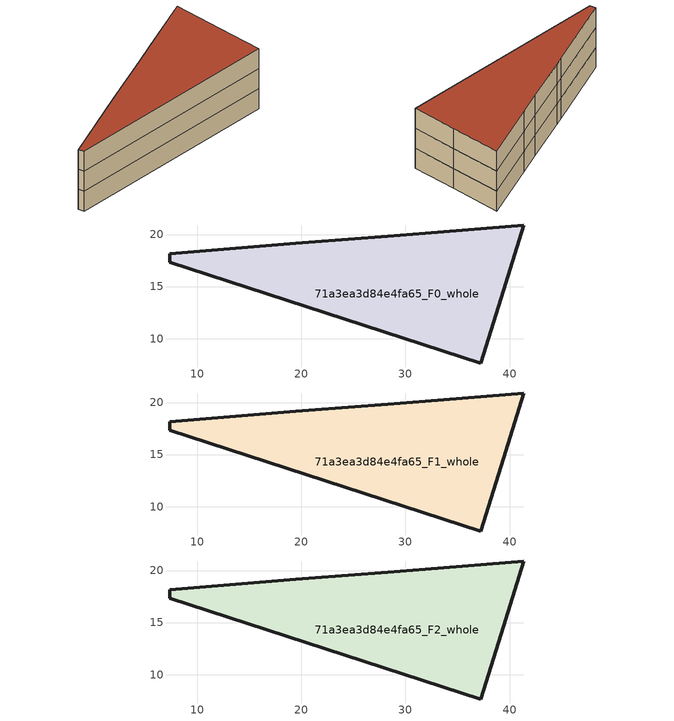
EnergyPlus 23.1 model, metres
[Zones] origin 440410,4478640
71a3ea3d84e4fa65_F0_whole
 floor ground (EU_floor_Construction): 41.39,20.91 39.21,13.93 37.25,7.66 7.34,17.33 7.35,18.15 19.45,19.16 20.71,19.27 28.3,19.82 31.92,20.12 z0
 wall outside (EU_wall_Construction): 41.39,20.91 31.92,20.12 28.3,19.82 20.71,19.27 19.45,19.16 7.35,18.15 7.34,17.33 37.25,7.66 39.21,13.93 41.39,20.91 z0:3
71a3ea3d84e4fa65_F1_whole
 floor to 71a3ea3d84e4fa65_F0_whole (EU_floor_Construction): 41.39,20.91 39.21,13.93 37.25,7.66 7.34,17.33 7.35,18.15 19.45,19.16 20.71,19.27 28.3,19.82 31.92,20.12 z3
 wall outside (EU_wall_Construction): 41.39,20.91 31.92,20.12 28.3,19.82 20.71,19.27 19.45,19.16 7.35,18.15 7.34,17.33 37.25,7.66 39.21,13.93 41.39,20.91 z3:6
71a3ea3d84e4fa65_F2_whole
 floor to 71a3ea3d84e4fa65_F1_whole (EU_floor_Construction): 41.39,20.91 39.21,13.93 37.25,7.66 7.34,17.33 7.35,18.15 19.45,19.16 20.71,19.27 28.3,19.82 31.92,20.12 z6
 wall outside (EU_wall_Construction): 41.39,20.91 31.92,20.12 28.3,19.82 20.71,19.27 19.45,19.16 7.35,18.15 7.34,17.33 37.25,7.66 39.21,13.93 41.39,20.91 z6:9
 roof outside (EU_roof_Construction): 37.25,7.66 39.21,13.93 41.39,20.91 31.92,20.12 28.3,19.82 20.71,19.27 19.45,19.16 7.35,18.15 7.34,17.33 z9
[Building]
EU S2 Campaign: North Axis=0; Terrain=City; Solar Distribution=FullExterior
[Site:Location]
Madrid: Latitude=40.5; Longitude=-3.5; Time Zone=1; Elevation=609
[SizingPeriod:WeatherFileDays]
AnnualSizingPeriod: Begin Month=1; Begin Day of Month=1; End Month=12; End Day of Month=31; Day of Week for Start Day=Monday; Use Weather File Daylight Saving Period=No; Use Weather File Rain and Snow Indicators=No
[MATERIAL]
EU_InternalMass_Material: Roughness=MediumRough; Thickness=0.1; Conductivity=1; Density=1800; Specific Heat=900; Thermal Absorptance=0.9; Solar Absorptance=0.7; Visible Absorptance=0.7
[MATERIAL:NOMASS] Roughness=MediumRough; Thermal Absorptance=0.9; Solar Absorptance=0.7; Visible Absorptance=0.7
Name | Thermal Resistance
EU_wall_NoMass | 0.459673
EU_roof_NoMass | 0.495815
EU_floor_NoMass | 0.788942
[CONSTRUCTION]
EU_wall_Construction: EU_wall_NoMass
EU_roof_Construction: EU_roof_NoMass
EU_floor_Construction: EU_floor_NoMass
EU_InternalMass_Construction: EU_InternalMass_Material
[ZONE] Type=1; Multiplier=1; Ceiling Height=autocalculate; Floor Area=autocalculate; Part of Total Floor Area=Yes
Name | Volume
71a3ea3d84e4fa65_F0_whole | 696.561
71a3ea3d84e4fa65_F1_whole; 71a3ea3d84e4fa65_F2_whole | 696.562
[INTERNALMASS] Construction=EU_InternalMass_Construction; Surface Area=232.187
Name | Zone or ZoneList
71a3ea3d84e4fa65_F0_whole_EU_InternalMass | 71a3ea3d84e4fa65_F0_whole
71a3ea3d84e4fa65_F1_whole_EU_InternalMass | 71a3ea3d84e4fa65_F1_whole
71a3ea3d84e4fa65_F2_whole_EU_InternalMass | 71a3ea3d84e4fa65_F2_whole
[OTHEREQUIPMENT] Fuel Type=Electricity; Design Level Calculation Method=Watts/Area; Power per Zone Floor Area=1; Fraction Latent=0; Fraction Radiant=0; Fraction Lost=0; Carbon Dioxide Generation Rate=0; EndUse Subcategory=EU_Step8_InternalGains
Name | Zone or ZoneList or Space or SpaceList | Schedule
EU_Step8_InternalGain_71a3ea3d84e4fa65_F0_whole_f000 | 71a3ea3d84e4fa65_F0_whole | EU_Step8_GainSchedule_71a3ea3d84e4fa65_F0_whole_f000
EU_Step8_InternalGain_71a3ea3d84e4fa65_F1_whole_f000 | 71a3ea3d84e4fa65_F1_whole | EU_Step8_GainSchedule_71a3ea3d84e4fa65_F1_whole_f000
EU_Step8_InternalGain_71a3ea3d84e4fa65_F2_whole_f000 | 71a3ea3d84e4fa65_F2_whole | EU_Step8_GainSchedule_71a3ea3d84e4fa65_F2_whole_f000
[ZONEVENTILATION:DESIGNFLOWRATE] Schedule=EU_AlwaysOn; Design Flow Rate Calculation Method=AirChanges/Hour; Air Changes per Hour=0.719161; Ventilation Type=Natural; Fan Pressure Rise=0; Fan Total Efficiency=1; Constant Term Coefficient=1; Temperature Term Coefficient=0; Velocity Term Coefficient=0; Velocity Squared Term Coefficient=0; Minimum Indoor Temperature=-100; Maximum Indoor Temperature=100; Delta Temperature=-100; Minimum Outdoor Temperature=-100; Maximum Outdoor Temperature=100; Maximum Wind Speed=40
Name | Zone or ZoneList or Space or SpaceList
EU_ConstantAir_71a3ea3d84e4fa65_F0_whole | 71a3ea3d84e4fa65_F0_whole
EU_ConstantAir_71a3ea3d84e4fa65_F1_whole | 71a3ea3d84e4fa65_F1_whole
EU_ConstantAir_71a3ea3d84e4fa65_F2_whole | 71a3ea3d84e4fa65_F2_whole
[HVACTEMPLATE:THERMOSTAT] Constant Heating Setpoint=20; Constant Cooling Setpoint=50
EU_HeatOnly_71a3ea3d84e4fa65_F0_whole; EU_HeatOnly_71a3ea3d84e4fa65_F1_whole; EU_HeatOnly_71a3ea3d84e4fa65_F2_whole
[HVACTEMPLATE:ZONE:IDEALLOADSAIRSYSTEM] System Availability Schedule=EU_AlwaysOn; Maximum Heating Supply Air Temperature=50; Minimum Cooling Supply Air Temperature=13; Maximum Heating Supply Air Humidity Ratio=0.0156; Minimum Cooling Supply Air Humidity Ratio=0.0077; Heating Limit=NoLimit; Cooling Limit=NoLimit; Heating Availability Schedule=EU_AlwaysOn; Cooling Availability Schedule=EU_CoolingOff; Dehumidification Control Type=ConstantSensibleHeatRatio; Cooling Sensible Heat Ratio=0.7; Dehumidification Setpoint=60; Humidification Control Type=None; Humidification Setpoint=30; Outdoor Air Method=None; Outdoor Air Flow Rate per Person=0.00944; Outdoor Air Flow Rate per Zone Floor Area=0; Outdoor Air Flow Rate per Zone=0; Demand Controlled Ventilation Type=None; Outdoor Air Economizer Type=NoEconomizer; Heat Recovery Type=None; Sensible Heat Recovery Effectiveness=0.7; Latent Heat Recovery Effectiveness=0.65
Name | Template Thermostat
71a3ea3d84e4fa65_F0_whole | EU_HeatOnly_71a3ea3d84e4fa65_F0_whole
71a3ea3d84e4fa65_F1_whole | EU_HeatOnly_71a3ea3d84e4fa65_F1_whole
71a3ea3d84e4fa65_F2_whole | EU_HeatOnly_71a3ea3d84e4fa65_F2_whole
[SIZING:ZONE] Zone Cooling Design Supply Air Temperature Input Method=SupplyAirTemperature; Zone Cooling Design Supply Air Temperature=13; Zone Heating Design Supply Air Temperature Input Method=SupplyAirTemperature; Zone Heating Design Supply Air Temperature=50; Zone Cooling Design Supply Air Humidity Ratio=0.008; Zone Heating Design Supply Air Humidity Ratio=0.008; Cooling Design Air Flow Method=DesignDay; Cooling Design Air Flow Rate=0; Cooling Minimum Air Flow per Zone Floor Area=0.000762; Cooling Minimum Air Flow=0; Cooling Minimum Air Flow Fraction=0.2; Heating Design Air Flow Method=DesignDay; Heating Design Air Flow Rate=0; Heating Maximum Air Flow per Zone Floor Area=0.002032; Heating Maximum Air Flow=0.141576; Heating Maximum Air Flow Fraction=0.3; Account for Dedicated Outdoor Air System=No; Dedicated Outdoor Air System Control Strategy=NeutralSupplyAir; Dedicated Outdoor Air Low Setpoint Temperature for Design=autosize; Dedicated Outdoor Air High Setpoint Temperature for Design=autosize; Zone Load Sizing Method=Sensible Load Only No Latent Load; Zone Latent Cooling Design Supply Air Humidity Ratio Input Method=HumidityRatioDifference; Zone Cooling Design Supply Air Humidity Ratio Difference=0.005; Zone Latent Heating Design Supply Air Humidity Ratio Input Method=HumidityRatioDifference; Zone Humidification Design Supply Air Humidity Ratio Difference=0.005
71a3ea3d84e4fa65_F0_whole; 71a3ea3d84e4fa65_F1_whole; 71a3ea3d84e4fa65_F2_whole
[SCHEDULE:CONSTANT]
Name | Hourly Value
EU_AlwaysOn | 1
EU_CoolingOff | 0
[SCHEDULE:FILE] Column Number=1; Rows to Skip at Top=0; Number of Hours of Data=8760; Column Separator=Comma; Interpolate to Timestep=No; Minutes per Item=60; Adjust Schedule for Daylight Savings=Yes
Name | File
EU_Step8_GainSchedule_71a3ea3d84e4fa65_F0_whole_f000 | C:\Users\o_iseri\Desktop\OpenUBEM\openubem\outputs\eu_evidence\EU-11\ES-MAD-BERRUGUETE\idfs\71a3ea3d84e4fa65\71a3ea3d84e4fa65_F0_whole_f000_gain.csv
EU_Step8_GainSchedule_71a3ea3d84e4fa65_F1_whole_f000 | C:\Users\o_iseri\Desktop\OpenUBEM\openubem\outputs\eu_evidence\EU-11\ES-MAD-BERRUGUETE\idfs\71a3ea3d84e4fa65\71a3ea3d84e4fa65_F1_whole_f000_gain.csv
EU_Step8_GainSchedule_71a3ea3d84e4fa65_F2_whole_f000 | C:\Users\o_iseri\Desktop\OpenUBEM\openubem\outputs\eu_evidence\EU-11\ES-MAD-BERRUGUETE\idfs\71a3ea3d84e4fa65\71a3ea3d84e4fa65_F2_whole_f000_gain.csv
